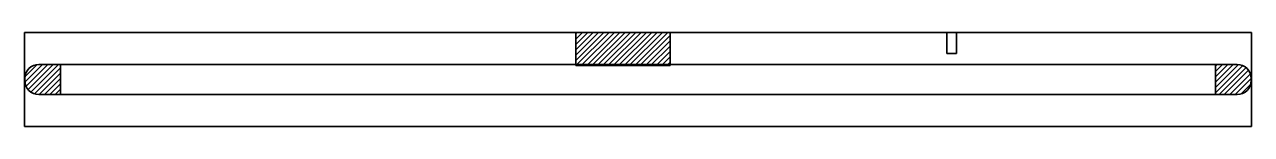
# Model space of a CAD drawing. Header units: inches. Extents: x 2669625 to 18251042, y -990446 to 2819736.
# Drawn here: x 10611747 to 10669628, y 1134308 to 1138760 of the extents above; entities that cross this region are included whole.
import ezdxf
from ezdxf.enums import TextEntityAlignment as Align

# ---------------------------------------------------------------- set-up
doc = ezdxf.new("R2010")
doc.units = ezdxf.units.IN
doc.header["$MEASUREMENT"] = 0
doc.linetypes.add('DASHED', pattern=[0.75, 0.5, -0.25])
doc.layers.add('EMATE_LIGHTS', color=6, linetype='Continuous', lineweight=35)
doc.styles.add('ROMAND', font='romand', dxfattribs={"height": 0.08})

# ---------------------------------------------------------------- blocks, each defined once
blk = doc.blocks.new('*X375')
at = {"color": 0}
for p, q in [((10989, 18478.7), (11018.7, 18508.4)), ((10989, 18484.3), (11013.1, 18508.4)), ((10989, 18490), (11007.4, 18508.4)), ((10989, 18495.7), (11001.7, 18508.4)), ((10989, 18501.3), (10996.1, 18508.4)), ((10989, 18507), (10990.4, 18508.4)), ((10989.1, 18473.2), (11024.4, 18508.4)), ((10994.8, 18473.2), (11030, 18508.4)), ((11000.5, 18473.2), (11035.7, 18508.4)), ((11006.1, 18473.2), (11041.3, 18508.4)), ((11011.8, 18473.2), (11047, 18508.4)), ((11017.4, 18473.2), (11052.7, 18508.4)), ((11023.1, 18473.2), (11058.3, 18508.4)), ((11028.7, 18473.2), (11064, 18508.4)), ((11034.4, 18473.2), (11069.6, 18508.4)), ((11040.1, 18473.2), (11075.3, 18508.4)), ((11045.7, 18473.2), (11080.9, 18508.4)), ((11051.4, 18473.2), (11086.6, 18508.4)), ((11057, 18473.2), (11089, 18505.1)), ((11062.7, 18473.2), (11089, 18499.5)), ((11068.3, 18473.2), (11089, 18493.8)), ((11074, 18473.2), (11089, 18488.2)), ((11079.7, 18473.2), (11089, 18482.5)), ((11085.3, 18473.2), (11089, 18476.9))]:
    blk.add_line(p, q, dxfattribs=at)
blk = doc.blocks.new('*X376')
at = {"color": 0}
for p, q in [((9206.1, 19682.6), (9224.9, 19701.4)), ((9206.1, 19688.3), (9219.2, 19701.3)), ((9207.4, 19678.2), (9230.6, 19701.4)), ((9209.6, 19674.7), (9236.2, 19701.4)), ((9212.5, 19672.1), (9241.9, 19701.4)), ((9216.3, 19670.2), (9244, 19697.9)), ((9221.2, 19669.4), (9244, 19692.2)), ((9226.9, 19669.4), (9244, 19686.6)), ((9232.5, 19669.4), (9244, 19680.9)), ((9238.2, 19669.4), (9244, 19675.3)), ((9243.8, 19669.4), (9244, 19669.6))]:
    blk.add_line(p, q, dxfattribs=at)
blk = doc.blocks.new('*X377')
at = {"color": 0}
for p, q in [((10467.7, 19677), (10492, 19701.4)), ((10467.7, 19682.7), (10486.4, 19701.4)), ((10467.7, 19688.3), (10480.8, 19701.4)), ((10467.7, 19694), (10475.1, 19701.4)), ((10467.7, 19699.7), (10469.4, 19701.4)), ((10467.7, 19671.4), (10496.5, 19700.2)), ((10471.4, 19669.4), (10500.1, 19698.1)), ((10477, 19669.4), (10502.8, 19695.2)), ((10482.7, 19669.4), (10504.8, 19691.5)), ((10488.4, 19669.4), (10505.7, 19686.7)), ((10494.5, 19669.9), (10505.2, 19680.6))]:
    blk.add_line(p, q, dxfattribs=at)
blk = doc.blocks.new('*U445')
for p, q in [((-650, 0), (650, 0)), ((-65.9, 0), (34.1, 0)), ((34.1, -35.2), (34.1, 0)), ((327.1, -22.2), (327.1, 0)), ((337.6, -22.2), (337.6, 0)), ((650, 0), (650, -100)), ((-650, -100), (-650, 0)), ((-65.9, -35.2), (-65.9, 0)), ((327.1, -22.2), (337.6, -22.2)), ((-634.8, -34), (-611.8, -34)), ((-611.8, -34), (-611.8, -66)), ((-65.9, -35.2), (34.1, -35.2)), ((611.8, -34), (611.8, -66)), ((634.8, -34), (611.8, -34)), ((-649.8, -51), (-649.8, -49)), ((649.8, -51), (649.8, -49)), ((-611.8, -66), (-634.8, -66)), ((611.8, -66), (634.8, -66)), ((-650, -100), (650, -100))]:
    blk.add_line(p, q)
at = {"linetype": 'DASHED'}
for p, q in [((-611.8, -34), (611.8, -34)), ((611.8, -66), (-611.8, -66))]:
    blk.add_line(p, q, dxfattribs=at)
for centre, start, end in [((-634.8, -49), 90, 180), ((634.8, -49), 0, 90), ((-634.8, -51), 180, 270), ((634.8, -51), 270, 0)]:
    blk.add_arc(centre, 15, start, end)
for name, p in [('*X375', (-11054.9, -18508.4)), ('*X376', (-9855.8, -19735.4)), ('*X377', (-9855.8, -19735.4))]:
    blk.add_blockref(name, p)
at = {"style": 'ROMAND', "flags": 1}
for tag, p in [('WATT', (27.3, -9.3)), ('DESC', (27.3, -223.2))]:
    blk.add_attdef(tag, text='', height=150, dxfattribs=at).set_placement(p, align=Align.CENTER)

msp = doc.modelspace()

# ---------------------------------------------------------------- block references
at = {"layer": 'EMATE_LIGHTS', "xscale": 44.5234848398586, "yscale": 44.5234848398586, "zscale": 44.5234848398586}
msp.add_blockref('*U445', (10640688, 1138760), dxfattribs=at)

doc.saveas('drawing.dxf')
